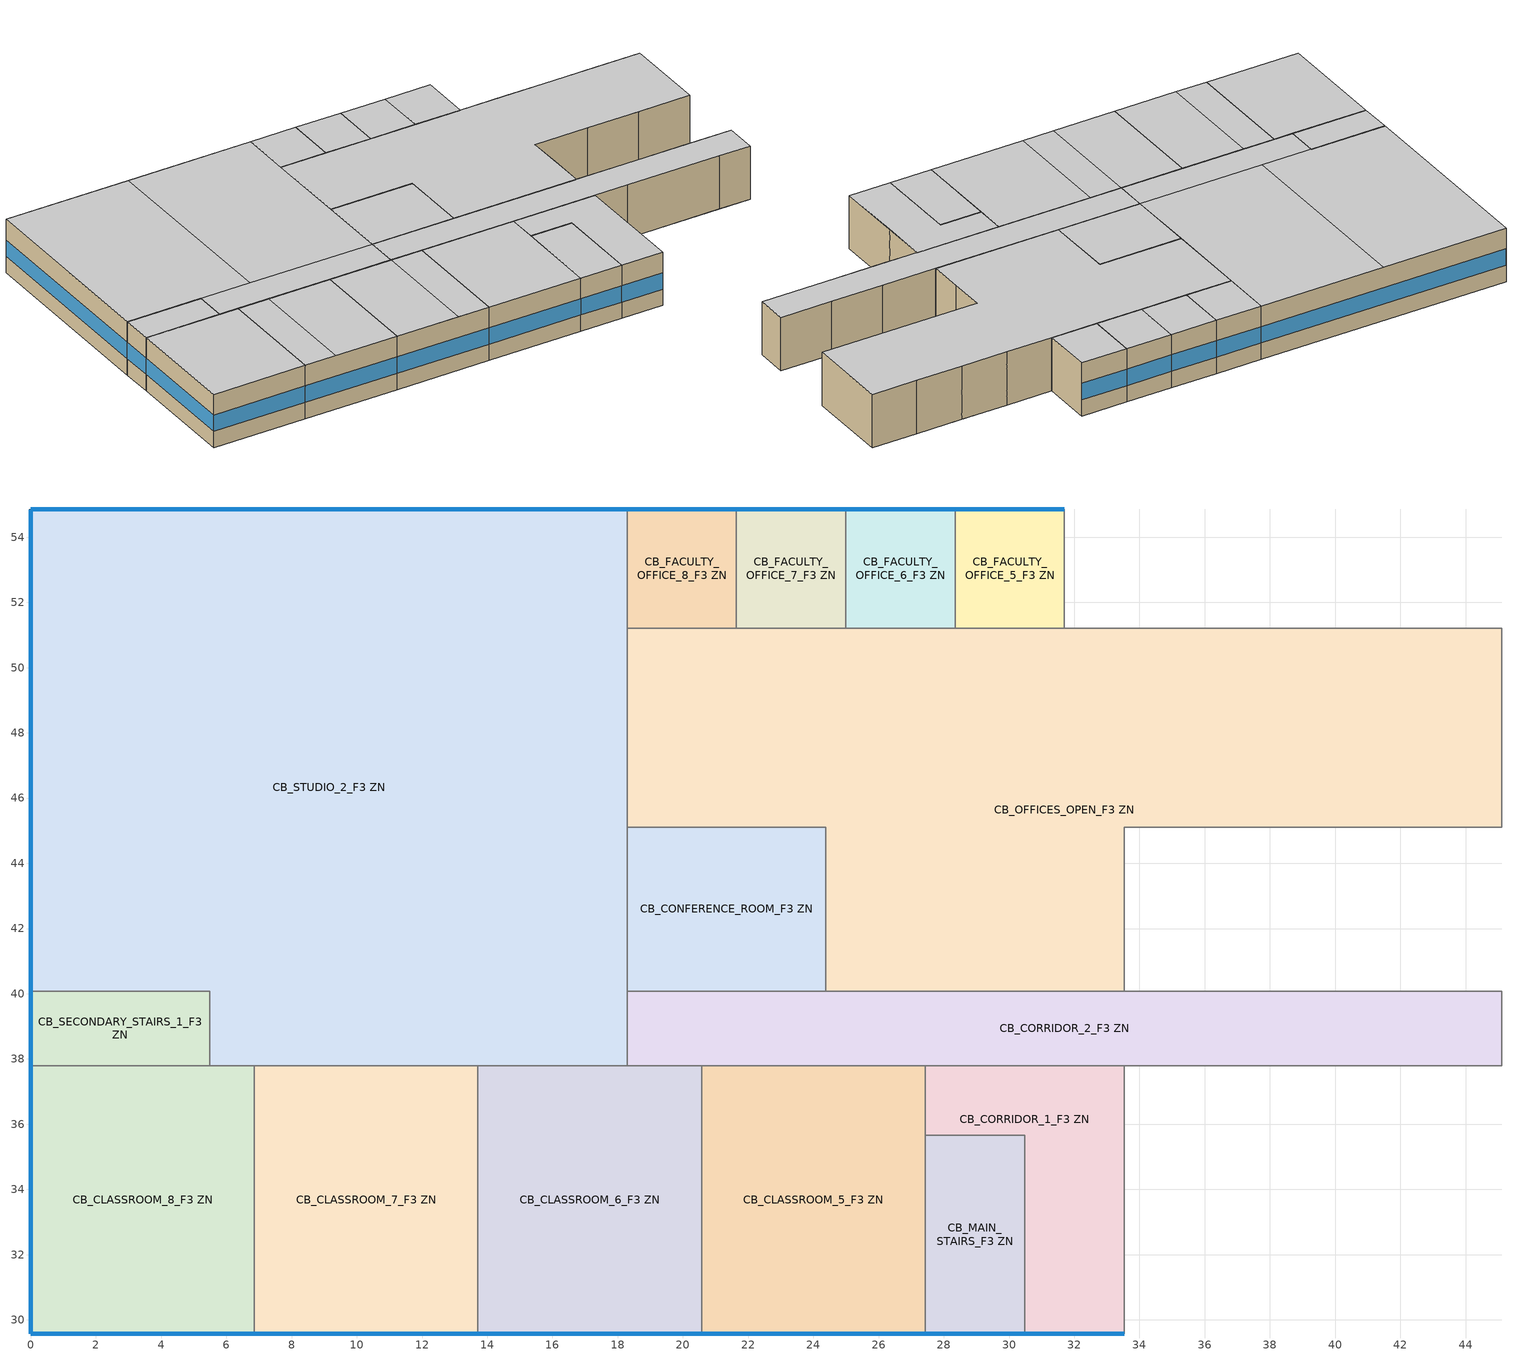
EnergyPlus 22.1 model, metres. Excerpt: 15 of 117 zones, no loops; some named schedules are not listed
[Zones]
CB_CLASSROOM_5_F3 ZN
 floor to CB_CLASSROOM_5_F2 ZN (Typical Interior Floor): 27.43,37.8 27.43,29.57 20.57,29.57 20.57,37.8 z7.92
 wall outside (Typical Insulated Steel Framed Exterior Wall R-20.41): 20.57,29.57 27.43,29.57 z7.92:11.89
 wall to CB_CLASSROOM_6_F3 ZN (Uninsulated Steel Stud Wall): 20.57,37.8 20.57,29.57 z7.92:11.89
 wall to CB_CORRIDOR_2_F3 ZN (Uninsulated Steel Stud Wall): 27.43,37.8 20.57,37.8 z7.92:11.89
 wall to CB_CORRIDOR_1_F3 ZN (Uninsulated Steel Stud Wall): 27.43,35.66 27.43,37.8 z7.92:11.89
 wall to CB_MAIN_STAIRS_F3 ZN (Uninsulated Steel Stud Wall): 27.43,29.57 27.43,35.66 z7.92:11.89
 window (U 0.34 SHGC 0.38 Simple Glazing): 20.57,29.57 27.43,29.57 z9.14:10.36
 ceiling to CB_CLASSROOM_3_F4 ZN (Typical Interior Ceiling): 27.43,29.57 27.43,37.8 20.57,37.8 20.57,29.57 z11.89
CB_CLASSROOM_6_F3 ZN
 floor to CB_CLASSROOM_6_F2 ZN (Typical Interior Floor): 20.57,37.8 20.57,29.57 13.72,29.57 13.72,37.8 z7.92
 wall outside (Typical Insulated Steel Framed Exterior Wall R-20.41): 13.72,29.57 20.57,29.57 z7.92:11.89
 wall to CB_CLASSROOM_7_F3 ZN (Uninsulated Steel Stud Wall): 13.72,37.8 13.72,29.57 z7.92:11.89
 wall to CB_STUDIO_2_F3 ZN (Uninsulated Steel Stud Wall): 18.29,37.8 13.72,37.8 z7.92:11.89
 wall to CB_CORRIDOR_2_F3 ZN (Uninsulated Steel Stud Wall): 20.57,37.8 18.29,37.8 z7.92:11.89
 window (U 0.34 SHGC 0.38 Simple Glazing): 13.72,29.57 20.57,29.57 z9.14:10.36
 ceiling to CB_CLASSROOM_2_F4 ZN (Typical Interior Ceiling): 18.29,29.57 18.29,37.8 13.72,37.8 13.72,29.57 z11.89
 ceiling to CB_CLASSROOM_3_F4 ZN (Typical Interior Ceiling): 20.57,29.57 20.57,37.8 18.29,37.8 18.29,29.57 z11.89
CB_CLASSROOM_7_F3 ZN
 floor to CB_CLASSROOM_7_F2 ZN (Typical Interior Floor): 13.72,37.8 13.72,29.57 6.86,29.57 6.86,37.8 z7.92
 wall outside (Typical Insulated Steel Framed Exterior Wall R-20.41): 6.86,29.57 13.72,29.57 z7.92:11.89
 wall to CB_CLASSROOM_8_F3 ZN (Uninsulated Steel Stud Wall): 6.86,37.8 6.86,29.57 z7.92:11.89
 wall to CB_STUDIO_2_F3 ZN (Uninsulated Steel Stud Wall): 13.72,37.8 6.86,37.8 z7.92:11.89
 window (U 0.34 SHGC 0.38 Simple Glazing): 6.86,29.57 13.71,29.57 z9.14:10.36
 ceiling to CB_CLASSROOM_2_F4 ZN (Typical Interior Ceiling): 13.72,29.57 13.72,37.8 9.14,37.8 9.14,29.57 z11.89
 ceiling to CB_CLASSROOM_1_F4 ZN (Typical Interior Ceiling): 9.14,29.57 9.14,37.8 6.86,37.8 6.86,29.57 z11.89
CB_CLASSROOM_8_F3 ZN
 floor to CB_CLASSROOM_8_F2 ZN (Typical Interior Floor): 6.86,37.8 6.86,29.57 0,29.57 0,37.8 z7.92
 wall outside (Typical Insulated Steel Framed Exterior Wall R-20.41): 0,37.8 0,29.57 6.86,29.57 z7.92:11.89
 wall to CB_SECONDARY_STAIRS_1_F3 ZN (Uninsulated Steel Stud Wall): 5.49,37.8 0,37.8 z7.92:11.89
 wall to CB_STUDIO_2_F3 ZN (Uninsulated Steel Stud Wall): 6.86,37.8 5.49,37.8 z7.92:11.89
 window (U 0.34 SHGC 0.38 Simple Glazing): 0,37.79 0,29.57 / 0,29.57 6.86,29.57 z9.14:10.36
 ceiling to CB_CLASSROOM_1_F4 ZN (Typical Interior Ceiling): 6.86,29.57 6.86,37.8 0,37.8 0,29.57 z11.89
CB_CONFERENCE_ROOM_F3 ZN
 floor to CB_CONFERENCE_ROOM_F2 ZN (Typical Interior Floor): 24.38,45.11 24.38,40.08 18.29,40.08 18.29,45.11 z7.92
 wall to CB_CORRIDOR_2_F3 ZN (Uninsulated Steel Stud Wall): 18.29,40.08 24.38,40.08 z7.92:11.89
 wall to CB_STUDIO_2_F3 ZN (Uninsulated Steel Stud Wall): 18.29,45.11 18.29,40.08 z7.92:11.89
 wall to CB_OFFICES_OPEN_F3 ZN (Uninsulated Steel Stud Wall): 24.38,40.08 24.38,45.11 18.29,45.11 z7.92:11.89
 ceiling to CB_CONFERENCE_ROOM_F4 ZN (Typical Interior Ceiling): 18.29,40.08 24.38,40.08 24.38,45.11 18.29,45.11 z11.89
CB_CORRIDOR_1_F3 ZN
 floor to CB_CORRIDOR_F2 ZN (Typical Interior Floor): 33.53,37.8 33.53,29.57 30.48,29.57 30.48,35.66 27.43,35.66 27.43,37.8 z7.92
 wall outside (Typical Insulated Steel Framed Exterior Wall R-20.41): 30.48,29.57 33.53,29.57 z7.92:11.89
 wall to CB_MAIN_STAIRS_F3 ZN (Uninsulated Steel Stud Wall): 27.43,35.66 30.48,35.66 30.48,29.57 z7.92:11.89
 wall to CB_CORRIDOR_2_F3 ZN (Uninsulated Steel Stud Wall): 33.53,37.8 27.43,37.8 z7.92:11.89
 wall to CB_UTILITY_F3 ZN (Uninsulated Steel Stud Wall): 33.53,34.44 33.53,37.8 z7.92:11.89
 wall to CB_PUBLIC_ELEVATORS_F3 ZN (Uninsulated Steel Stud Wall): 33.53,29.57 33.53,34.44 z7.92:11.89
 window (U 0.34 SHGC 0.38 Simple Glazing): 30.48,29.57 33.53,29.57 z9.14:10.36
 ceiling to CB_CORRIDOR_F4 ZN (Typical Interior Ceiling): 33.53,29.57 33.53,37.8 27.43,37.8 27.43,35.66 30.48,35.66 30.48,29.57 z11.89
CB_CORRIDOR_2_F3 ZN
 floor to CB_CORRIDOR_F2 ZN (Typical Interior Floor): 45.11,40.08 45.11,37.8 18.29,37.8 18.29,40.08 z7.92
 wall to CB_CLASSROOM_4_F3 ZN (Uninsulated Steel Stud Wall): 35.97,37.8 42.82,37.8 z7.92:11.89
 wall to CB_STUDIO_1_F3 ZN (Uninsulated Steel Stud Wall): 45.11,37.8 45.11,40.08 z7.92:11.89
 wall to CB_CLASSROOM_3_F3 ZN (Uninsulated Steel Stud Wall): 42.82,37.8 45.11,37.8 z7.92:11.89
 wall to CB_UTILITY_F3 ZN (Uninsulated Steel Stud Wall): 33.53,37.8 35.97,37.8 z7.92:11.89
 wall to CB_STUDIO_2_F3 ZN (Uninsulated Steel Stud Wall): 18.29,40.08 18.29,37.8 z7.92:11.89
 wall to CB_OFFICES_OPEN_F3 ZN (Uninsulated Steel Stud Wall): 33.53,40.08 24.38,40.08 z7.92:11.89
 wall to CB_FACULTY_RESTROOMS_1_F3 ZN (Uninsulated Steel Stud Wall): 37.49,40.08 33.53,40.08 z7.92:11.89
 wall to CB_STUDENTS_RESTROOMS_1_F3 ZN (Uninsulated Steel Stud Wall): 41.3,40.08 37.49,40.08 z7.92:11.89
 wall to CB_STUDENTS_RESTROOMS_2_F3 ZN (Uninsulated Steel Stud Wall): 45.11,40.08 41.3,40.08 z7.92:11.89
 ceiling to CB_CORRIDOR_F4 ZN (Typical Interior Ceiling): 45.11,37.8 45.11,40.08 18.29,40.08 18.29,37.8 z11.89
CB_FACULTY_OFFICE_5_F3 ZN
 floor to CB_FACULTY_OFFICE_5_F2 ZN (Typical Interior Floor): 31.7,54.86 31.7,51.21 28.35,51.21 28.35,54.86 z7.92
 wall outside (Typical Insulated Steel Framed Exterior Wall R-20.41): 31.7,54.86 28.35,54.86 z7.92:11.89
 wall to CB_FACULTY_OFFICE_4_F3 ZN (Uninsulated Steel Stud Wall): 31.7,51.21 31.7,54.86 z7.92:11.89
 wall to CB_OFFICES_OPEN_F3 ZN (Uninsulated Steel Stud Wall): 28.35,51.21 31.7,51.21 z7.92:11.89
 wall to CB_FACULTY_OFFICE_6_F3 ZN (Uninsulated Steel Stud Wall): 28.35,54.86 28.35,51.21 z7.92:11.89
 window (U 0.34 SHGC 0.38 Simple Glazing): 31.7,54.86 28.35,54.86 z9.14:10.36
 ceiling to CB_FACULTY_OFFICE_5_F4 ZN (Typical Interior Ceiling): 28.35,51.21 31.7,51.21 31.7,54.86 28.35,54.86 z11.89
CB_FACULTY_OFFICE_6_F3 ZN
 floor to CB_FACULTY_OFFICE_6_F2 ZN (Typical Interior Floor): 28.35,54.86 28.35,51.21 24.99,51.21 24.99,54.86 z7.92
 wall outside (Typical Insulated Steel Framed Exterior Wall R-20.41): 28.35,54.86 24.99,54.86 z7.92:11.89
 wall to CB_OFFICES_OPEN_F3 ZN (Uninsulated Steel Stud Wall): 24.99,51.21 28.35,51.21 z7.92:11.89
 wall to CB_FACULTY_OFFICE_7_F3 ZN (Uninsulated Steel Stud Wall): 24.99,54.86 24.99,51.21 z7.92:11.89
 window (U 0.34 SHGC 0.38 Simple Glazing): 28.34,54.86 24.99,54.86 z9.14:10.36
 ceiling to CB_FACULTY_OFFICE_6_F4 ZN (Typical Interior Ceiling): 28.35,51.21 28.35,54.86 24.99,54.86 24.99,51.21 z11.89
CB_FACULTY_OFFICE_7_F3 ZN
 floor to CB_FACULTY_OFFICE_7_F2 ZN (Typical Interior Floor): 24.99,54.86 24.99,51.21 21.64,51.21 21.64,54.86 z7.92
 wall outside (Typical Insulated Steel Framed Exterior Wall R-20.41): 24.99,54.86 21.64,54.86 z7.92:11.89
 wall to CB_OFFICES_OPEN_F3 ZN (Uninsulated Steel Stud Wall): 21.64,51.21 24.99,51.21 z7.92:11.89
 wall to CB_FACULTY_OFFICE_8_F3 ZN (Uninsulated Steel Stud Wall): 21.64,54.86 21.64,51.21 z7.92:11.89
 window (U 0.34 SHGC 0.38 Simple Glazing): 24.99,54.86 21.64,54.86 z9.14:10.36
 ceiling to CB_FACULTY_OFFICE_7_F4 ZN (Typical Interior Ceiling): 21.64,51.21 24.99,51.21 24.99,54.86 21.64,54.86 z11.89
CB_FACULTY_OFFICE_8_F3 ZN
 floor to CB_FACULTY_OFFICE_8_F2 ZN (Typical Interior Floor): 21.64,54.86 21.64,51.21 18.29,51.21 18.29,54.86 z7.92
 wall outside (Typical Insulated Steel Framed Exterior Wall R-20.41): 21.64,54.86 18.29,54.86 z7.92:11.89
 wall to CB_OFFICES_OPEN_F3 ZN (Uninsulated Steel Stud Wall): 18.29,51.21 21.64,51.21 z7.92:11.89
 wall to CB_STUDIO_2_F3 ZN (Uninsulated Steel Stud Wall): 18.29,54.86 18.29,51.21 z7.92:11.89
 window (U 0.34 SHGC 0.38 Simple Glazing): 21.64,54.86 18.29,54.86 z9.14:10.36
 ceiling to CB_FACULTY_OFFICE_8_F4 ZN (Typical Interior Ceiling): 18.29,51.21 21.64,51.21 21.64,54.86 18.29,54.86 z11.89
CB_MAIN_STAIRS_F3 ZN
 floor to CB_MAIN_STAIRS_F2 ZN (Typical Interior Floor): 30.48,35.66 30.48,29.57 27.43,29.57 27.43,35.66 z7.92
 wall outside (Typical Insulated Steel Framed Exterior Wall R-20.41): 27.43,29.57 30.48,29.57 z7.92:11.89
 window (U 0.34 SHGC 0.38 Simple Glazing): 27.44,29.57 30.48,29.57 z9.14:10.36
 ceiling to CB_MAIN_STAIRS_F4 ZN (Typical Interior Ceiling): 30.48,29.57 30.48,35.66 27.43,35.66 27.43,29.57 z11.89
CB_OFFICES_OPEN_F3 ZN
 floor to CB_OFFICES_OPEN_F2 ZN (Typical Interior Floor): 45.11,51.21 45.11,45.11 33.53,45.11 33.53,40.08 24.38,40.08 24.38,45.11 18.29,45.11 18.29,51.21 z7.92
 wall to CB_STUDIO_2_F3 ZN (Uninsulated Steel Stud Wall): 18.29,51.21 18.29,45.11 z7.92:11.89
 wall to CB_FACULTY_OFFICE_4_F3 ZN (Uninsulated Steel Stud Wall): 35.05,51.21 31.7,51.21 z7.92:11.89
 wall to CB_FACULTY_OFFICE_3_F3 ZN (Uninsulated Steel Stud Wall): 38.4,51.21 35.05,51.21 z7.92:11.89
 wall to CB_FACULTY_OFFICE_2_F3 ZN (Uninsulated Steel Stud Wall): 41.76,51.21 38.4,51.21 z7.92:11.89
 wall to CB_FACULTY_OFFICE_1_F3 ZN (Uninsulated Steel Stud Wall): 45.11,51.21 41.76,51.21 z7.92:11.89
 wall to CB_STUDIO_1_F3 ZN (Uninsulated Steel Stud Wall): 45.11,45.11 45.11,51.21 z7.92:11.89
 wall to CB_STUDENTS_RESTROOMS_2_F3 ZN (Uninsulated Steel Stud Wall): 41.3,45.11 45.11,45.11 z7.92:11.89
 wall to CB_STUDENTS_RESTROOMS_1_F3 ZN (Uninsulated Steel Stud Wall): 37.49,45.11 41.3,45.11 z7.92:11.89
 wall to CB_FACULTY_RESTROOMS_2_F3 ZN (Uninsulated Steel Stud Wall): 33.53,42.6 33.53,45.11 37.49,45.11 z7.92:11.89
 wall to CB_FACULTY_RESTROOMS_1_F3 ZN (Uninsulated Steel Stud Wall): 33.53,40.08 33.53,42.6 z7.92:11.89
 ceiling to CB_OFFICES_OPEN_F4 ZN (Typical Interior Ceiling): 33.53,40.08 33.53,45.11 45.11,45.11 45.11,51.21 18.29,51.21 18.29,45.11 24.38,45.11 24.38,40.08 z11.89
CB_SECONDARY_STAIRS_1_F3 ZN
 floor to CB_SECONDARY_STAIRS_1_F2 ZN (Typical Interior Floor): 5.49,40.08 5.49,37.8 0,37.8 0,40.08 z7.92
 wall outside (Typical Insulated Steel Framed Exterior Wall R-20.41): 0,40.08 0,37.8 z7.92:11.89
 wall to CB_STUDIO_2_F3 ZN (Uninsulated Steel Stud Wall): 5.49,37.8 5.49,40.08 0,40.08 z7.92:11.89
 window (U 0.34 SHGC 0.38 Simple Glazing): 0,40.08 0,37.8 z9.14:10.36
 ceiling to CB_SECONDARY_STAIRS_1_F4 ZN (Typical Interior Ceiling): 5.49,37.8 5.49,40.08 0,40.08 0,37.8 z11.89
CB_STUDIO_2_F3 ZN
 floor to CB_STUDIO_1_F2 ZN (Typical Interior Floor): 18.29,54.86 18.29,37.8 5.49,37.8 5.49,40.08 0,40.08 0,54.86 z7.92
 wall outside (Typical Insulated Steel Framed Exterior Wall R-20.41): 18.29,54.86 0,54.86 0,40.08 z7.92:11.89
 window (U 0.34 SHGC 0.38 Simple Glazing): 0,54.84 0,40.08 / 18.29,54.86 0,54.86 z9.14:10.36
 ceiling to CB_LAB_1_F4 ZN (Typical Interior Ceiling): 9.14,40.08 9.14,54.86 0,54.86 0,40.08 z11.89
 ceiling to CB_LAB_2_F4 ZN (Typical Interior Ceiling): 18.29,40.08 18.29,54.86 9.14,54.86 9.14,40.08 z11.89
 ceiling to CB_CORRIDOR_F4 ZN (Typical Interior Ceiling): 18.29,37.8 18.29,40.08 5.49,40.08 5.49,37.8 z11.89
[Building]
-College-ASHRAE 169-2013-6A created: 2026-04-15 07:32:37 -0400: Loads Convergence Tolerance Value {W}=0.04; Temperature Convergence Tolerance Value {deltaC}=0.2; Solar Distribution=FullInteriorAndExterior; Maximum Number of Warmup Days=25; Minimum Number of Warmup Days=6
[Site:Location]
Rochester International Arpt_MN_USA: Latitude {deg}=43.9; Longitude {deg}=-92.5; Time Zone {hr}=-6; Elevation {m}=398
[Site:GroundTemperature:Deep]
5.5, 1.7, -0.6, -1.3, 0.1, 3.2, 7.1, 10.9, 13.4, 14, 12.6, 9.5
[Site:GroundTemperature:FCfactorMethod]
January Ground Temperature {C}=7.4; February Ground Temperature {C}=-0; March Ground Temperature {C}=-7.6; April Ground Temperature {C}=-12.6; May Ground Temperature {C}=-7.7; June Ground Temperature {C}=0.3; July Ground Temperature {C}=7; August Ground Temperature {C}=14.2; September Ground Temperature {C}=19.2; October Ground Temperature {C}=20.9; November Ground Temperature {C}=20; December Ground Temperature {C}=15.4
[Site:GroundTemperature:Shallow]
-2.2, -7.4, -8.8, -7.6, -0.6, 7.3, 14.6, 20, 21.5, 19, 13, 5.4
[Site:WaterMainsTemperature]
Calculation Method=Correlation; Annual Average Outdoor Air Temperature {C}=6.375; Maximum Difference In Monthly Average Outdoor Air Temperatures {deltaC}=33.5
[SizingPeriod:DesignDay] Day of Month=21; Dry-Bulb Temperature Range Modifier Type=DefaultMultipliers; Humidity Condition Type=Wetbulb; Barometric Pressure {Pa}=96634; Rain Indicator=No; Snow Indicator=No; Daylight Saving Time Indicator=No; Begin Environment Reset Mode=FullResetAtBeginEnvironment
Name | Month | Day Type | Maximum Dry-Bulb Temperature {C} | Daily Dry-Bulb Temperature Range {deltaC} | Wetbulb or DewPoint at Maximum Dry-Bulb {C} | Wind Speed {m/s} | Wind Direction {deg} | Solar Model Indicator | ASHRAE Clear Sky Optical Depth for Beam Irradiance (taub) | ASHRAE Clear Sky Optical Depth for Diffuse Irradiance (taud) | Sky Clearness
Rochester International Arpt Ann Clg .4% Condns DB=>MWB | 7 | SummerDesignDay | 31.2 | 10.6 | 23.1 | 6.7 | 200 | ASHRAETau | 0.404 | 2.226
Rochester International Arpt Ann Clg .4% Condns WB=>MDB | 7 | SummerDesignDay | 29.2 | 10.6 | 24.9 | 6.7 | 200 | ASHRAETau | 0.404 | 2.226
Rochester International Arpt Ann Htg 99.6% Condns DB | 1 | WinterDesignDay | -26.2 | 0 | -26.2 | 5.7 | 310 | ASHRAEClearSky |  |  | 0
[Material] Thermal Absorptance=0.9; Solar Absorptance=0.7; Visible Absorptance=0.7
Name | Roughness | Thickness {m} | Conductivity {W/m-K} | Density {kg/m3} | Specific Heat {J/kg-K}
100mm Normalweight concrete floor | MediumSmooth | 0.1016 | 2.31 | 2322 | 832
25mm Stucco | Smooth | 0.0254 | 0.72 | 1856 | 840
5/8 in. Gypsum Board | MediumSmooth | 0.0159 | 0.16 | 800 | 1090
Std Wood 6inch | MediumSmooth | 0.15 | 0.12 | 540 | 1210
[Material:NoMass] Thermal Absorptance=0.9
Name | Roughness | Thermal Resistance {m2-K/W} | Solar Absorptance | Visible Absorptance
CP02 CARPET PAD | VeryRough | 0.21648 | 0.7 | 0.8
Metal Framed Wall - 24inOC - 2x4 - R0 ins. | Smooth | 0.115881 | 0 | 0
Typical Insulation R-18.23 | Smooth | 3.21036 | 0.7 | 0.7
[WindowMaterial:SimpleGlazingSystem]
U 0.34 SHGC 0.38 Simple Glazing: U-Factor {W/m2-K}=1.93061; Solar Heat Gain Coefficient=0.38; Visible Transmittance=0.81
[Construction]
InteriorFurnishings: Std Wood 6inch
Typical Insulated Steel Framed Exterior Wall R-20.41: 25mm Stucco, 5/8 in. Gypsum Board, Typical Insulation R-18.23, 5/8 in. Gypsum Board
Typical Interior Ceiling: CP02 CARPET PAD, 100mm Normalweight concrete floor
Typical Interior Floor: 100mm Normalweight concrete floor, CP02 CARPET PAD
U 0.34 SHGC 0.38 Simple Glazing: U 0.34 SHGC 0.38 Simple Glazing
Uninsulated Steel Stud Wall: Metal Framed Wall - 24inOC - 2x4 - R0 ins.
[Zone] Multiplier=1; Part of Total Floor Area=Yes
CB_CLASSROOM_5_F3 ZN; CB_CLASSROOM_6_F3 ZN; CB_CLASSROOM_7_F3 ZN; CB_CLASSROOM_8_F3 ZN; CB_CONFERENCE_ROOM_F3 ZN; CB_CORRIDOR_1_F3 ZN; CB_CORRIDOR_2_F3 ZN; CB_FACULTY_OFFICE_5_F3 ZN; CB_FACULTY_OFFICE_6_F3 ZN; CB_FACULTY_OFFICE_7_F3 ZN; CB_FACULTY_OFFICE_8_F3 ZN; CB_MAIN_STAIRS_F3 ZN; CB_OFFICES_OPEN_F3 ZN; CB_SECONDARY_STAIRS_1_F3 ZN; CB_STUDIO_2_F3 ZN
[Space]
Name | Zone | Space Type
CB_CLASSROOM_5_F3 | CB_CLASSROOM_5_F3 ZN | College - Classroom
CB_CLASSROOM_6_F3 | CB_CLASSROOM_6_F3 ZN | College - Classroom
CB_CLASSROOM_7_F3 | CB_CLASSROOM_7_F3 ZN | College - Classroom
CB_CLASSROOM_8_F3 | CB_CLASSROOM_8_F3 ZN | College - Classroom
CB_CONFERENCE_ROOM_F3 | CB_CONFERENCE_ROOM_F3 ZN | College - Conference
CB_CORRIDOR_1_F3 | CB_CORRIDOR_1_F3 ZN | College - Corridor
CB_CORRIDOR_2_F3 | CB_CORRIDOR_2_F3 ZN | College - Corridor
CB_FACULTY_OFFICE_5_F3 | CB_FACULTY_OFFICE_5_F3 ZN | College - Office
CB_FACULTY_OFFICE_6_F3 | CB_FACULTY_OFFICE_6_F3 ZN | College - Office
CB_FACULTY_OFFICE_7_F3 | CB_FACULTY_OFFICE_7_F3 ZN | College - Office
CB_FACULTY_OFFICE_8_F3 | CB_FACULTY_OFFICE_8_F3 ZN | College - Office
CB_MAIN_STAIRS_F3 | CB_MAIN_STAIRS_F3 ZN | College - Stairs
CB_OFFICES_OPEN_F3 | CB_OFFICES_OPEN_F3 ZN | College - Office
CB_SECONDARY_STAIRS_1_F3 | CB_SECONDARY_STAIRS_1_F3 ZN | College - Stairs
CB_STUDIO_2_F3 | CB_STUDIO_2_F3 ZN | College - Art Classroom
[SpaceList]
College - Classroom: CB_CLASSROOM_5_F2, CB_CLASSROOM_1_F2, CB_CLASSROOM_7_F3, CB_CLASSROOM_1_F4, CB_CLASSROOM_2_F4, CB_LECTURE_ROOM_2_F1, CB_CLASSROOM_3_F4, CB_CLASSROOM_4_F4, CB_CLASSROOM_5_F4, CB_CLASSROOM_6_F4, CB_CLASSROOM_4_F3, CB_CLASSROOM_6_F2, CB_CLASSROOM_4_F2, CB_CLASSROOM_3_F2, CB_CLASSROOM_2_F2, CB_CLASSROOM_6_F3, CB_CLASSROOM_8_F3, CB_CLASSROOM_3_F3, CB_CLASSROOM_7_F2, CB_CLASSROOM_8_F2, CB_CLASSROOM_1_F3, CB_CLASSROOM_2_F3, CB_CLASSROOM_5_F3
College - Conference: CB_CONFERENCE_ROOM_F1, CB_CONFERENCE_ROOM_F3, CB_CONFERENCE_ROOM_F2, CB_CONFERENCE_ROOM_F4
College - Corridor: CB_CORRIDOR_F1, CB_CORRIDOR_F2, CB_CORRIDOR_1_F3, CB_CORRIDOR_2_F3, CB_CORRIDOR_F4
College - Office: CB_OFFICES_ENCLOSED_7_F1, CB_OFFICES_ENCLOSED_6_F1, CB_OFFICES_ENCLOSED_3_F1, CB_OFFICES_ENCLOSED_2_F1, CB_OFFICES_ENCLOSED_4_F1, CB_OFFICES_OPEN_F1, CB_OFFICES_OPEN_F4, CB_FACULTY_OFFICE_1_F3, CB_FACULTY_OFFICE_8_F2, CB_FACULTY_OFFICE_7_F4, CB_FACULTY_OFFICE_5_F4, CB_FACULTY_OFFICE_4_F4, CB_FACULTY_OFFICE_3_F4, CB_FACULTY_OFFICE_1_F4, CB_FACULTY_OFFICE_6_F3, CB_OFFICES_ENCLOSED_8_F1, CB_FACULTY_OFFICE_7_F2, CB_OFFICES_OPEN_F2, CB_FACULTY_OFFICE_5_F2, CB_OFFICES_OPEN_F3, CB_FACULTY_OFFICE_3_F2, CB_FACULTY_OFFICE_8_F4, CB_FACULTY_OFFICE_6_F2, CB_OFFICES_ENCLOSED_1_F1, CB_FACULTY_OFFICE_7_F3, CB_FACULTY_OFFICE_5_F3, CB_FACULTY_OFFICE_3_F3, CB_FACULTY_OFFICE_2_F2, CB_FACULTY_OFFICE_6_F4, CB_FACULTY_OFFICE_2_F4, CB_FACULTY_OFFICE_4_F3, CB_FACULTY_OFFICE_1_F2, CB_FACULTY_OFFICE_2_F3, CB_FACULTY_OFFICE_8_F3, CB_FACULTY_OFFICE_4_F2, CB_OFFICES_ENCLOSED_5_F1
College - Stairs: CB_SECONDARY_STAIRS_2_F1, CB_SECONDARY_STAIRS_1_F4, CB_SECONDARY_STAIRS_2_F4, CB_MAIN_STAIRS_F3, CB_SECONDARY_STAIRS_1_F1, CB_SECONDARY_STAIRS_2_F3, CB_SECONDARY_STAIRS_2_F2, CB_SECONDARY_STAIRS_1_F2, CB_MAIN_STAIRS_F1, CB_SECONDARY_STAIRS_1_F3, CB_MAIN_STAIRS_F4, CB_MAIN_STAIRS_F2
College - Art Classroom: CB_STUDIO_1_F2, CB_STUDIO_2_F3, CB_STUDIO_1_F3, CB_STUDIO_2_F2
[Lights] Schedule=College BLDG_LIGHT_SCH; Design Level Calculation Method=Watts/Area; Fraction Replaceable=0
Name | Zone or ZoneList or Space or SpaceList | Watts per Floor Area {W/m2}
College - Classroom Lights | College - Classroom | 7.64238
College - Conference Lights | College - Conference | 10.441
College - Corridor Lights | College - Corridor | 4.4132
College - Office Lights | College - Office | 7.96529
College - Stairs Lights | College - Stairs | 5.27432
College - Art Classroom Lights | College - Art Classroom | 7.64238
[People] Number of People Calculation Method=People/Area; Fraction Radiant=0.3; Activity Level Schedule=College ACTIVITY_SCH; Work Efficiency Schedule=Work Efficiency Schedule; Clothing Insulation Schedule=Clothing Schedule; Air Velocity Schedule=Air Velocity Schedule
Name | Zone or ZoneList or Space or SpaceList | Number of People Schedule | People per Floor Area {person/m2}
College - Classroom People | College - Classroom | College BLDG_Class_OCC_SCH | 0.699654
College - Conference People | College - Conference | College BLDG_OCC_SCH | 0.538196
College - Office People | College - Office | College BLDG_OCC_SCH_Offices | 0.0538196
College - Art Classroom People | College - Art Classroom | College BLDG_Studio_OCC_SCH | 0.215278
[ElectricEquipment] Schedule=College BLDG_EQUIP_SCH_Base; Design Level Calculation Method=Watts/Area; Fraction Latent=0; Fraction Radiant=0.5; Fraction Lost=0
Name | Zone or ZoneList or Space or SpaceList | Watts per Floor Area {W/m2}
College - Classroom Elec Equip | College - Classroom | 9.99967
College - Conference Elec Equip | College - Conference | 10.7639
College - Corridor Elec Equip | College - Corridor | 3.98265
College - Office Elec Equip | College - Office | 10.7639
College - Art Classroom Elec Equip | College - Art Classroom | 9.99967
[InternalMass] Construction=InteriorFurnishings
Name | Zone or ZoneList | Space or SpaceList | Surface Area {m2}
CB_CLASSROOM_5_F3 Mass | CB_CLASSROOM_5_F3 ZN | CB_CLASSROOM_5_F3 | 112.877
CB_CLASSROOM_6_F3 Mass | CB_CLASSROOM_6_F3 ZN | CB_CLASSROOM_6_F3 | 112.877
CB_CLASSROOM_7_F3 Mass | CB_CLASSROOM_7_F3 ZN | CB_CLASSROOM_7_F3 | 112.877
CB_CLASSROOM_8_F3 Mass | CB_CLASSROOM_8_F3 ZN | CB_CLASSROOM_8_F3 | 112.877
CB_CONFERENCE_ROOM_F3 Mass | CB_CONFERENCE_ROOM_F3 ZN | CB_CONFERENCE_ROOM_F3 | 61.316
CB_CORRIDOR_1_F3 Mass | CB_CORRIDOR_1_F3 ZN | CB_CORRIDOR_1_F3 | 63.1741
CB_CORRIDOR_2_F3 Mass | CB_CORRIDOR_2_F3 ZN | CB_CORRIDOR_2_F3 | 122.632
CB_FACULTY_OFFICE_5_F3 Mass | CB_FACULTY_OFFICE_5_F3 ZN | CB_FACULTY_OFFICE_5_F3 | 24.5264
CB_FACULTY_OFFICE_6_F3 Mass | CB_FACULTY_OFFICE_6_F3 ZN | CB_FACULTY_OFFICE_6_F3 | 24.5264
CB_FACULTY_OFFICE_7_F3 Mass | CB_FACULTY_OFFICE_7_F3 ZN | CB_FACULTY_OFFICE_7_F3 | 24.5264
CB_FACULTY_OFFICE_8_F3 Mass | CB_FACULTY_OFFICE_8_F3 ZN | CB_FACULTY_OFFICE_8_F3 | 24.5264
CB_MAIN_STAIRS_F3 Mass | CB_MAIN_STAIRS_F3 ZN | CB_MAIN_STAIRS_F3 | 37.1612
CB_OFFICES_OPEN_F3 Mass | CB_OFFICES_OPEN_F3 ZN | CB_OFFICES_OPEN_F3 | 418.993
CB_SECONDARY_STAIRS_1_F3 Mass | CB_SECONDARY_STAIRS_1_F3 ZN | CB_SECONDARY_STAIRS_1_F3 | 25.0838
CB_STUDIO_2_F3 Mass | CB_STUDIO_2_F3 ZN | CB_STUDIO_2_F3 | 599.225
[ZoneInfiltration:DesignFlowRate] Design Flow Rate Calculation Method=Flow/ExteriorArea; Flow Rate per Exterior Surface Area {m3/s-m2}=0.000570329; Velocity Term Coefficient=0
Name | Zone or ZoneList or Space or SpaceList | Schedule | Constant Term Coefficient | Temperature Term Coefficient | Velocity Squared Term Coefficient
CB_CLASSROOM_5_F3 HVAC Off Infiltration | CB_CLASSROOM_5_F3 ZN | Infiltration HVAC Off Schedule | 0 | 0.0125 | 0.0779
CB_CLASSROOM_5_F3 HVAC On Infiltration | CB_CLASSROOM_5_F3 ZN | Infiltration HVAC On Schedule | 0.0798 | 0.0061 | 0.059
CB_CLASSROOM_6_F3 HVAC Off Infiltration | CB_CLASSROOM_6_F3 ZN | Infiltration HVAC Off Schedule | 0 | 0.0125 | 0.0779
CB_CLASSROOM_6_F3 HVAC On Infiltration | CB_CLASSROOM_6_F3 ZN | Infiltration HVAC On Schedule | 0.0798 | 0.0061 | 0.059
CB_CLASSROOM_7_F3 HVAC Off Infiltration | CB_CLASSROOM_7_F3 ZN | Infiltration HVAC Off Schedule | 0 | 0.0125 | 0.0779
CB_CLASSROOM_7_F3 HVAC On Infiltration | CB_CLASSROOM_7_F3 ZN | Infiltration HVAC On Schedule | 0.0798 | 0.0061 | 0.059
CB_CLASSROOM_8_F3 HVAC Off Infiltration | CB_CLASSROOM_8_F3 ZN | Infiltration HVAC Off Schedule | 0 | 0.0125 | 0.0779
CB_CLASSROOM_8_F3 HVAC On Infiltration | CB_CLASSROOM_8_F3 ZN | Infiltration HVAC On Schedule | 0.0798 | 0.0061 | 0.059
CB_CORRIDOR_1_F3 HVAC Off Infiltration | CB_CORRIDOR_1_F3 ZN | Infiltration HVAC Off Schedule | 0 | 0.0125 | 0.0779
CB_CORRIDOR_1_F3 HVAC On Infiltration | CB_CORRIDOR_1_F3 ZN | Infiltration HVAC On Schedule | 0.0798 | 0.0061 | 0.059
CB_FACULTY_OFFICE_5_F3 HVAC Off Infiltration | CB_FACULTY_OFFICE_5_F3 ZN | Infiltration HVAC Off Schedule | 0 | 0.0125 | 0.0779
CB_FACULTY_OFFICE_5_F3 HVAC On Infiltration | CB_FACULTY_OFFICE_5_F3 ZN | Infiltration HVAC On Schedule | 0.0798 | 0.0061 | 0.059
CB_FACULTY_OFFICE_6_F3 HVAC Off Infiltration | CB_FACULTY_OFFICE_6_F3 ZN | Infiltration HVAC Off Schedule | 0 | 0.0125 | 0.0779
CB_FACULTY_OFFICE_6_F3 HVAC On Infiltration | CB_FACULTY_OFFICE_6_F3 ZN | Infiltration HVAC On Schedule | 0.0798 | 0.0061 | 0.059
CB_FACULTY_OFFICE_7_F3 HVAC Off Infiltration | CB_FACULTY_OFFICE_7_F3 ZN | Infiltration HVAC Off Schedule | 0 | 0.0125 | 0.0779
CB_FACULTY_OFFICE_7_F3 HVAC On Infiltration | CB_FACULTY_OFFICE_7_F3 ZN | Infiltration HVAC On Schedule | 0.0798 | 0.0061 | 0.059
CB_FACULTY_OFFICE_8_F3 HVAC Off Infiltration | CB_FACULTY_OFFICE_8_F3 ZN | Infiltration HVAC Off Schedule | 0 | 0.0125 | 0.0779
CB_FACULTY_OFFICE_8_F3 HVAC On Infiltration | CB_FACULTY_OFFICE_8_F3 ZN | Infiltration HVAC On Schedule | 0.0798 | 0.0061 | 0.059
CB_MAIN_STAIRS_F3 HVAC Off Infiltration | CB_MAIN_STAIRS_F3 ZN | Infiltration HVAC Off Schedule | 0 | 0.0125 | 0.0779
CB_MAIN_STAIRS_F3 HVAC On Infiltration | CB_MAIN_STAIRS_F3 ZN | Infiltration HVAC On Schedule | 0.0798 | 0.0061 | 0.059
CB_SECONDARY_STAIRS_1_F3 HVAC Off Infiltration | CB_SECONDARY_STAIRS_1_F3 ZN | Infiltration HVAC Off Schedule | 0 | 0.0125 | 0.0779
CB_SECONDARY_STAIRS_1_F3 HVAC On Infiltration | CB_SECONDARY_STAIRS_1_F3 ZN | Infiltration HVAC On Schedule | 0.0798 | 0.0061 | 0.059
CB_STUDIO_2_F3 HVAC Off Infiltration | CB_STUDIO_2_F3 ZN | Infiltration HVAC Off Schedule | 0 | 0.0125 | 0.0779
CB_STUDIO_2_F3 HVAC On Infiltration | CB_STUDIO_2_F3 ZN | Infiltration HVAC On Schedule | 0.0798 | 0.0061 | 0.059
[Daylighting:Controls] Lighting Control Type=Continuous; Minimum Input Power Fraction for Continuous or ContinuousOff Dimming Control=0.2; Minimum Light Output Fraction for Continuous or ContinuousOff Dimming Control=0.2; Number of Stepped Control Steps=1; Probability Lighting will be Reset When Needed in Manual Stepped Control=1; Glare Calculation Azimuth Angle of View Direction Clockwise from Zone y-Axis {deg}=-0; Maximum Allowable Discomfort Glare Index=22; Illuminance Setpoint at Reference Point 1 {lux}=375; Illuminance Setpoint at Reference Point 2 {lux}=375
Name | Zone or Space | Glare Calculation Daylighting Reference Point | Daylighting Reference Point Name 1 | Fraction of Lights Controlled by Reference Point 1 | Daylighting Reference Point Name 2 | Fraction of Lights Controlled by Reference Point 2
CB_CLASSROOM_8_F3 ZN DaylightingControls | CB_CLASSROOM_8_F3 ZN | CB_CLASSROOM_8_F3 Daylt Sensor 1 | CB_CLASSROOM_8_F3 Daylt Sensor 1 | 0.547 | CB_CLASSROOM_8_F3 Daylt Sensor 2 | 0.336
CB_STUDIO_2_F3 ZN DaylightingControls | CB_STUDIO_2_F3 ZN | CB_STUDIO_2_F3 Daylt Sensor 1 | CB_STUDIO_2_F3 Daylt Sensor 1 | 0.249 | CB_STUDIO_2_F3 Daylt Sensor 2 | 0.21
[Exterior:Lights] Schedule=College EXTERIOR_LIGHT_SCH; Control Option=AstronomicalClock
Name | Design Level {W}
NonDimming Exterior Lights Def | 441.8
Occ Sensing Exterior Lights Def | 8552
[Schedule:Week:Daily]
College BLDG_LIGHT_SCH Week Rule - Jan1-Jun24: College BLDG_LIGHT_SCH Default|Wknd|Hol Day, College BLDG_LIGHT_SCH Wkdy Day, College BLDG_LIGHT_SCH Wkdy Day, College BLDG_LIGHT_SCH Wkdy Day, College BLDG_LIGHT_SCH Wkdy Day, College BLDG_LIGHT_SCH Wkdy Day, College BLDG_LIGHT_SCH Default|Wknd|Hol Day, College BLDG_LIGHT_SCH Default, College BLDG_LIGHT_SCH Summer Design Day, College BLDG_LIGHT_SCH Winter Design Day, College BLDG_LIGHT_SCH Default, College BLDG_LIGHT_SCH Default
College BLDG_LIGHT_SCH Week Rule - Jun25-Jul1: College BLDG_LIGHT_SCH Default|Wknd|Hol Day, College BLDG_LIGHT_SCH Wkdy Day, College BLDG_LIGHT_SCH Wkdy Day, College BLDG_LIGHT_SCH Wkdy Day, College BLDG_LIGHT_SCH Wkdy Day, College BLDG_LIGHT_SCH Wkdy Day, College BLDG_LIGHT_SCH Default|Wknd|Hol Day 1, College BLDG_LIGHT_SCH Default, College BLDG_LIGHT_SCH Summer Design Day, College BLDG_LIGHT_SCH Winter Design Day, College BLDG_LIGHT_SCH Default, College BLDG_LIGHT_SCH Default
College BLDG_LIGHT_SCH Week Rule - Jul2-Aug26: College BLDG_LIGHT_SCH Default|Wknd|Hol Day 1, College BLDG_LIGHT_SCH Wkdy Day 1, College BLDG_LIGHT_SCH Wkdy Day 1, College BLDG_LIGHT_SCH Wkdy Day 1, College BLDG_LIGHT_SCH Wkdy Day 1, College BLDG_LIGHT_SCH Wkdy Day 1, College BLDG_LIGHT_SCH Default|Wknd|Hol Day 1, College BLDG_LIGHT_SCH Default, College BLDG_LIGHT_SCH Summer Design Day, College BLDG_LIGHT_SCH Winter Design Day, College BLDG_LIGHT_SCH Default, College BLDG_LIGHT_SCH Default
College BLDG_LIGHT_SCH Week Rule - Aug27-Sep2: College BLDG_LIGHT_SCH Default|Wknd|Hol Day 1, College BLDG_LIGHT_SCH Wkdy Day 1, College BLDG_LIGHT_SCH Wkdy Day 1, College BLDG_LIGHT_SCH Wkdy Day 1, College BLDG_LIGHT_SCH Wkdy Day 1, College BLDG_LIGHT_SCH Wkdy Day 2, College BLDG_LIGHT_SCH Default|Wknd|Hol Day 2, College BLDG_LIGHT_SCH Default, College BLDG_LIGHT_SCH Summer Design Day, College BLDG_LIGHT_SCH Winter Design Day, College BLDG_LIGHT_SCH Default, College BLDG_LIGHT_SCH Default
College BLDG_LIGHT_SCH Week Rule - Sep3-Dec31: College BLDG_LIGHT_SCH Default|Wknd|Hol Day 2, College BLDG_LIGHT_SCH Wkdy Day 2, College BLDG_LIGHT_SCH Wkdy Day 2, College BLDG_LIGHT_SCH Wkdy Day 2, College BLDG_LIGHT_SCH Wkdy Day 2, College BLDG_LIGHT_SCH Wkdy Day 2, College BLDG_LIGHT_SCH Default|Wknd|Hol Day 2, College BLDG_LIGHT_SCH Default, College BLDG_LIGHT_SCH Summer Design Day, College BLDG_LIGHT_SCH Winter Design Day, College BLDG_LIGHT_SCH Default, College BLDG_LIGHT_SCH Default
College ACTIVITY_SCH Week Rule - Jan1-Dec31: College ACTIVITY_SCH Default, College ACTIVITY_SCH Default, College ACTIVITY_SCH Default, College ACTIVITY_SCH Default, College ACTIVITY_SCH Default, College ACTIVITY_SCH Default, College ACTIVITY_SCH Default, College ACTIVITY_SCH Default, College ACTIVITY_SCH Summer Design Day, College ACTIVITY_SCH Winter Design Day, College ACTIVITY_SCH Default, College ACTIVITY_SCH Default
Work Efficiency Schedule Week Rule - Jan1-Dec31: Work Efficiency Schedule Default, Work Efficiency Schedule Default, Work Efficiency Schedule Default, Work Efficiency Schedule Default, Work Efficiency Schedule Default, Work Efficiency Schedule Default, Work Efficiency Schedule Default, Work Efficiency Schedule Default, Work Efficiency Schedule Default, Work Efficiency Schedule Default, Work Efficiency Schedule Default, Work Efficiency Schedule Default
Clothing Schedule Week Rule - Jan1-Dec31: Clothing Schedule Default Winter Clothes, Clothing Schedule Default Winter Clothes, Clothing Schedule Default Winter Clothes, Clothing Schedule Default Winter Clothes, Clothing Schedule Default Winter Clothes, Clothing Schedule Default Winter Clothes, Clothing Schedule Default Winter Clothes, Clothing Schedule Default Winter Clothes, Clothing Schedule Default Winter Clothes, Clothing Schedule Default Winter Clothes, Clothing Schedule Default Winter Clothes, Clothing Schedule Default Winter Clothes
Air Velocity Schedule Week Rule - Jan1-Dec31: Air Velocity Schedule Default, Air Velocity Schedule Default, Air Velocity Schedule Default, Air Velocity Schedule Default, Air Velocity Schedule Default, Air Velocity Schedule Default, Air Velocity Schedule Default, Air Velocity Schedule Default, Air Velocity Schedule Default, Air Velocity Schedule Default, Air Velocity Schedule Default, Air Velocity Schedule Default
College BLDG_EQUIP_SCH_Base Week Rule - Jan1-Jun24: College BLDG_EQUIP_SCH_Base Default|WntrDsn|Wknd|Hol Day, College BLDG_EQUIP_SCH_Base Wkdy|SmrDsn Day, College BLDG_EQUIP_SCH_Base Wkdy|SmrDsn Day, College BLDG_EQUIP_SCH_Base Wkdy|SmrDsn Day, College BLDG_EQUIP_SCH_Base Wkdy|SmrDsn Day, College BLDG_EQUIP_SCH_Base Wkdy|SmrDsn Day, College BLDG_EQUIP_SCH_Base Default|WntrDsn|Wknd|Hol Day, College BLDG_EQUIP_SCH_Base Default, College BLDG_EQUIP_SCH_Base Summer Design Day, College BLDG_EQUIP_SCH_Base Winter Design Day, College BLDG_EQUIP_SCH_Base Default, College BLDG_EQUIP_SCH_Base Default
College BLDG_EQUIP_SCH_Base Week Rule - Jun25-Jul1: College BLDG_EQUIP_SCH_Base Default|WntrDsn|Wknd|Hol Day, College BLDG_EQUIP_SCH_Base Wkdy|SmrDsn Day, College BLDG_EQUIP_SCH_Base Wkdy|SmrDsn Day, College BLDG_EQUIP_SCH_Base Wkdy|SmrDsn Day, College BLDG_EQUIP_SCH_Base Wkdy|SmrDsn Day, College BLDG_EQUIP_SCH_Base Wkdy|SmrDsn Day, College BLDG_EQUIP_SCH_Base Default|WntrDsn|Wknd|Hol Day 1, College BLDG_EQUIP_SCH_Base Default, College BLDG_EQUIP_SCH_Base Summer Design Day, College BLDG_EQUIP_SCH_Base Winter Design Day, College BLDG_EQUIP_SCH_Base Default, College BLDG_EQUIP_SCH_Base Default
College BLDG_Class_OCC_SCH Week Rule - Jan1-May27: College BLDG_Class_OCC_SCH Default|Wknd|Hol Day, College BLDG_Class_OCC_SCH Wkdy Day, College BLDG_Class_OCC_SCH Wkdy Day, College BLDG_Class_OCC_SCH Wkdy Day, College BLDG_Class_OCC_SCH Wkdy Day, College BLDG_Class_OCC_SCH Wkdy Day, College BLDG_Class_OCC_SCH Default|Wknd|Hol Day, College BLDG_Class_OCC_SCH Default, College BLDG_Class_OCC_SCH Summer Design Day, College BLDG_Class_OCC_SCH Winter Design Day, College BLDG_Class_OCC_SCH Default, College BLDG_Class_OCC_SCH Default
College BLDG_Class_OCC_SCH Week Rule - May28-Jun3: College BLDG_Class_OCC_SCH Default|Wknd|Hol Day, College BLDG_Class_OCC_SCH Wkdy Day, College BLDG_Class_OCC_SCH Wkdy Day, College BLDG_Class_OCC_SCH Wkdy Day, College BLDG_Class_OCC_SCH Wkdy Day 1, College BLDG_Class_OCC_SCH Wkdy Day 1, College BLDG_Class_OCC_SCH Default|Wknd|Hol Day 1, College BLDG_Class_OCC_SCH Default, College BLDG_Class_OCC_SCH Summer Design Day, College BLDG_Class_OCC_SCH Winter Design Day, College BLDG_Class_OCC_SCH Default, College BLDG_Class_OCC_SCH Default
College BLDG_Class_OCC_SCH Week Rule - Jun4-Aug26: College BLDG_Class_OCC_SCH Default|Wknd|Hol Day 1, College BLDG_Class_OCC_SCH Wkdy Day 1, College BLDG_Class_OCC_SCH Wkdy Day 1, College BLDG_Class_OCC_SCH Wkdy Day 1, College BLDG_Class_OCC_SCH Wkdy Day 1, College BLDG_Class_OCC_SCH Wkdy Day 1, College BLDG_Class_OCC_SCH Default|Wknd|Hol Day 1, College BLDG_Class_OCC_SCH Default, College BLDG_Class_OCC_SCH Summer Design Day, College BLDG_Class_OCC_SCH Winter Design Day, College BLDG_Class_OCC_SCH Default, College BLDG_Class_OCC_SCH Default
College BLDG_Class_OCC_SCH Week Rule - Aug27-Sep2: College BLDG_Class_OCC_SCH Default|Wknd|Hol Day 1, College BLDG_Class_OCC_SCH Wkdy Day 1, College BLDG_Class_OCC_SCH Wkdy Day 1, College BLDG_Class_OCC_SCH Wkdy Day 1, College BLDG_Class_OCC_SCH Wkdy Day 1, College BLDG_Class_OCC_SCH Wkdy Day 2, College BLDG_Class_OCC_SCH Default|Wknd|Hol Day 2, College BLDG_Class_OCC_SCH Default, College BLDG_Class_OCC_SCH Summer Design Day, College BLDG_Class_OCC_SCH Winter Design Day, College BLDG_Class_OCC_SCH Default, College BLDG_Class_OCC_SCH Default
College BLDG_Class_OCC_SCH Week Rule - Sep3-Dec31: College BLDG_Class_OCC_SCH Default|Wknd|Hol Day 2, College BLDG_Class_OCC_SCH Wkdy Day 2, College BLDG_Class_OCC_SCH Wkdy Day 2, College BLDG_Class_OCC_SCH Wkdy Day 2, College BLDG_Class_OCC_SCH Wkdy Day 2, College BLDG_Class_OCC_SCH Wkdy Day 2, College BLDG_Class_OCC_SCH Default|Wknd|Hol Day 2, College BLDG_Class_OCC_SCH Default, College BLDG_Class_OCC_SCH Summer Design Day, College BLDG_Class_OCC_SCH Winter Design Day, College BLDG_Class_OCC_SCH Default, College BLDG_Class_OCC_SCH Default
College EXTERIOR_LIGHT_SCH Week Rule - Jan1-Dec31: College EXTERIOR_LIGHT_SCH Default|SmrDsn|WntrDsn|Wknd|Hol|Wkdy Day, College EXTERIOR_LIGHT_SCH Default|SmrDsn|WntrDsn|Wknd|Hol|Wkdy Day, College EXTERIOR_LIGHT_SCH Default|SmrDsn|WntrDsn|Wknd|Hol|Wkdy Day, College EXTERIOR_LIGHT_SCH Default|SmrDsn|WntrDsn|Wknd|Hol|Wkdy Day, College EXTERIOR_LIGHT_SCH Default|SmrDsn|WntrDsn|Wknd|Hol|Wkdy Day, College EXTERIOR_LIGHT_SCH Default|SmrDsn|WntrDsn|Wknd|Hol|Wkdy Day, College EXTERIOR_LIGHT_SCH Default|SmrDsn|WntrDsn|Wknd|Hol|Wkdy Day, College EXTERIOR_LIGHT_SCH Default, College EXTERIOR_LIGHT_SCH Summer Design Day, College EXTERIOR_LIGHT_SCH Winter Design Day, College EXTERIOR_LIGHT_SCH Default, College EXTERIOR_LIGHT_SCH Default
Infiltration HVAC Off Schedule Week Rule - Jan1-Dec31: College HVACOperationSchd Default|Wknd|Hol Day inverted 1, College HVACOperationSchd Wkdy|SmrDsn|WntrDsn Day inverted 1, College HVACOperationSchd Wkdy|SmrDsn|WntrDsn Day inverted 1, College HVACOperationSchd Wkdy|SmrDsn|WntrDsn Day inverted 1, College HVACOperationSchd Wkdy|SmrDsn|WntrDsn Day inverted 1, College HVACOperationSchd Wkdy|SmrDsn|WntrDsn Day inverted 1, College HVACOperationSchd Default|Wknd|Hol Day inverted 1, College HVACOperationSchd Default inverted, College HVACOperationSchd Summer Design Day inverted 1, College HVACOperationSchd Winter Design Day inverted 1, College HVACOperationSchd Default inverted, College HVACOperationSchd Default inverted
Infiltration HVAC On Schedule Week Rule - Jan1-Dec31: College HVACOperationSchd Default|Wknd|Hol Day 1, College HVACOperationSchd Wkdy|SmrDsn|WntrDsn Day 1, College HVACOperationSchd Wkdy|SmrDsn|WntrDsn Day 1, College HVACOperationSchd Wkdy|SmrDsn|WntrDsn Day 1, College HVACOperationSchd Wkdy|SmrDsn|WntrDsn Day 1, College HVACOperationSchd Wkdy|SmrDsn|WntrDsn Day 1, College HVACOperationSchd Default|Wknd|Hol Day 1, College HVACOperationSchd Default 1, College HVACOperationSchd Summer Design Day 1, College HVACOperationSchd Winter Design Day 1, College HVACOperationSchd Default 1, College HVACOperationSchd Default 1
[Schedule:Year]
College BLDG_LIGHT_SCH: College BLDG_LIGHT_SCH Week Rule - Jan1-Jun24, 1, 1, 6, 24, College BLDG_LIGHT_SCH Week Rule - Jun25-Jul1, 6, 25, 7, 1, College BLDG_LIGHT_SCH Week Rule - Jul2-Aug26, 7, 2, 8, 26, College BLDG_LIGHT_SCH Week Rule - Aug27-Sep2, 8, 27, 9, 2, College BLDG_LIGHT_SCH Week Rule - Sep3-Dec31, 9, 3, 12, 31
College ACTIVITY_SCH: College ACTIVITY_SCH Week Rule - Jan1-Dec31, 1, 1, 12, 31
Work Efficiency Schedule: Work Efficiency Schedule Week Rule - Jan1-Dec31, 1, 1, 12, 31
Clothing Schedule: Clothing Schedule Week Rule - Jan1-Dec31, 1, 1, 12, 31
Air Velocity Schedule: Air Velocity Schedule Week Rule - Jan1-Dec31, 1, 1, 12, 31
College BLDG_EQUIP_SCH_Base: College BLDG_EQUIP_SCH_Base Week Rule - Jan1-Jun24, 1, 1, 6, 24, College BLDG_EQUIP_SCH_Base Week Rule - Jun25-Jul1, 6, 25, 7, 1, College BLDG_EQUIP_SCH_Base Week Rule - Jul2-Aug26, 7, 2, 8, 26, College BLDG_EQUIP_SCH_Base Week Rule - Aug27-Sep2, 8, 27, 9, 2, College BLDG_EQUIP_SCH_Base Week Rule - Sep3-Dec31, 9, 3, 12, 31
College BLDG_Class_OCC_SCH: College BLDG_Class_OCC_SCH Week Rule - Jan1-May27, 1, 1, 5, 27, College BLDG_Class_OCC_SCH Week Rule - May28-Jun3, 5, 28, 6, 3, College BLDG_Class_OCC_SCH Week Rule - Jun4-Aug26, 6, 4, 8, 26, College BLDG_Class_OCC_SCH Week Rule - Aug27-Sep2, 8, 27, 9, 2, College BLDG_Class_OCC_SCH Week Rule - Sep3-Dec31, 9, 3, 12, 31
College BLDG_OCC_SCH: College BLDG_OCC_SCH Week Rule - Jan1-May27, 1, 1, 5, 27, College BLDG_OCC_SCH Week Rule - May28-Jun3, 5, 28, 6, 3, College BLDG_OCC_SCH Week Rule - Jun4-Aug26, 6, 4, 8, 26, College BLDG_OCC_SCH Week Rule - Aug27-Sep2, 8, 27, 9, 2, College BLDG_OCC_SCH Week Rule - Sep3-Dec31, 9, 3, 12, 31
College BLDG_OCC_SCH_Offices: College BLDG_OCC_SCH_Offices Week Rule - Jan1-May27, 1, 1, 5, 27, College BLDG_OCC_SCH_Offices Week Rule - May28-Jun3, 5, 28, 6, 3, College BLDG_OCC_SCH_Offices Week Rule - Jun4-Aug26, 6, 4, 8, 26, College BLDG_OCC_SCH_Offices Week Rule - Aug27-Sep2, 8, 27, 9, 2, College BLDG_OCC_SCH_Offices Week Rule - Sep3-Dec31, 9, 3, 12, 31
College BLDG_Studio_OCC_SCH: College BLDG_Studio_OCC_SCH Week Rule - Jan1-May27, 1, 1, 5, 27, College BLDG_Studio_OCC_SCH Week Rule - May28-Jun3, 5, 28, 6, 3, College BLDG_Studio_OCC_SCH Week Rule - Jun4-Aug26, 6, 4, 8, 26, College BLDG_Studio_OCC_SCH Week Rule - Aug27-Sep2, 8, 27, 9, 2, College BLDG_Studio_OCC_SCH Week Rule - Sep3-Dec31, 9, 3, 12, 31
College EXTERIOR_LIGHT_SCH: College EXTERIOR_LIGHT_SCH Week Rule - Jan1-Dec31, 1, 1, 12, 31
Infiltration HVAC Off Schedule: Infiltration HVAC Off Schedule Week Rule - Jan1-Dec31, 1, 1, 12, 31
Infiltration HVAC On Schedule: Infiltration HVAC On Schedule Week Rule - Jan1-Dec31, 1, 1, 12, 31
